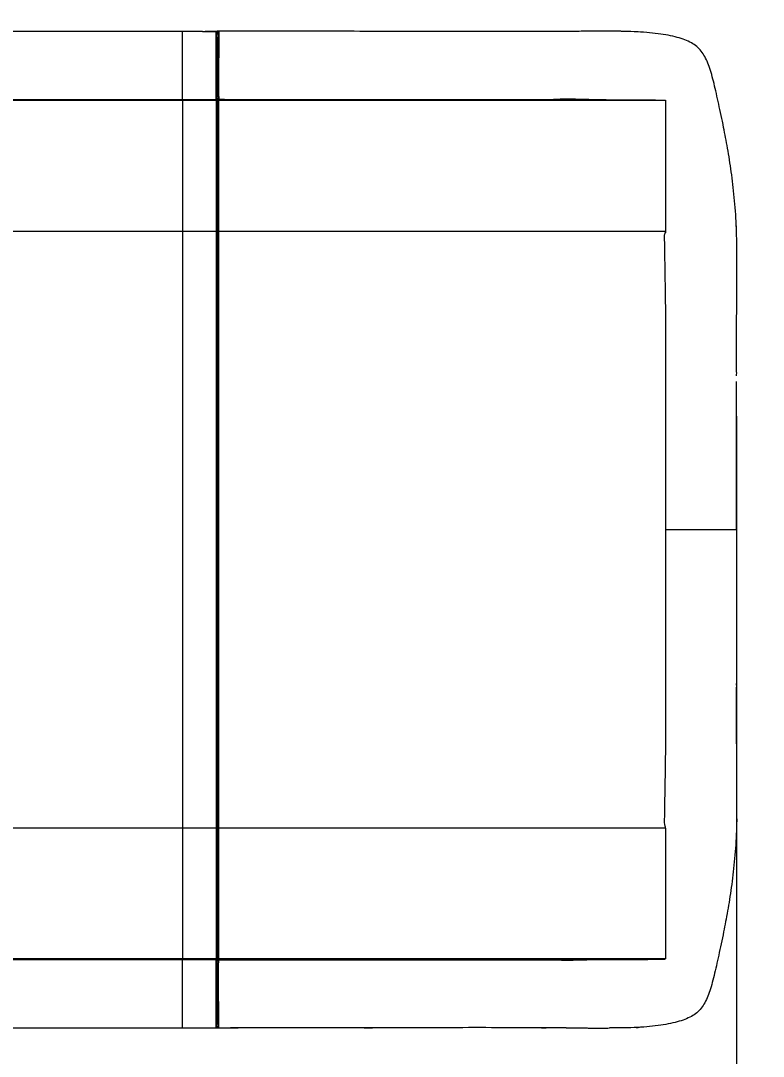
# Model space of a CAD drawing. Header units: millimetres. Extents: x -4932 to 5706, y -4240 to 3644.
# Drawn here: x 2216 to 2739, y 725 to 1453 of the extents above; entities that cross this region are included whole.
import ezdxf

# ---------------------------------------------------------------- set-up
doc = ezdxf.new("R2010")
doc.units = ezdxf.units.MM
for name, color, linetype in [('DIKOM_ОБЪЕКТ', 7, 'Continuous'), ('DIKOM_РАЗМЕР_ЗОНА', 7, 'Continuous'), ('DIKOM_РАЗМЕР_ОБЪЕКТА', 7, 'Continuous')]:
    doc.layers.add(name, color=color, linetype=linetype)
doc.styles.add('style1', font='arial.ttf', dxfattribs={"width": 0.8})
doc.dimstyles.new('1-50', dxfattribs={"dimtxt": 300, "dimasz": 200, "dimexe": 100, "dimexo": 0, "dimgap": 100, "dimtad": 1, "dimtxsty": 'style1', "dimcen": 200, "dimclrd": 7, "dimclre": 7, "dimclrt": 7, "dimadec": 1, "dimazin": 2, "dimtfac": 1, "dimtmove": 0, "dimatfit": 2, "dimfxl": 0, "dimlwd": 25, "dimlwe": 18, "dimarcsym": 0})

# ---------------------------------------------------------------- blocks, each defined once
blk = doc.blocks.new('*D9')
at = {"layer": 'Defpoints', "color": 0, "transparency": 16777216}
for p in [(2719.86, 1175.05), (-3422.65, 453.77), (2719.86, -2384.52)]:
    blk.add_point(p, dxfattribs=at)
at = {"layer": 'DIKOM_РАЗМЕР_ОБЪЕКТА', "color": 7, "lineweight": 18, "transparency": 16777216}
for p, q in [((2719.86, 1175.05), (2719.86, -2484.52)), ((-3422.65, 453.77), (-3422.65, -2484.52))]:
    blk.add_line(p, q, dxfattribs=at)
at = {"layer": 'DIKOM_РАЗМЕР_ОБЪЕКТА', "color": 7, "lineweight": 25, "transparency": 16777216}
blk.add_line((-3222.65, -2384.52), (2519.86, -2384.52), dxfattribs=at)
at = {"layer": 'DIKOM_РАЗМЕР_ОБЪЕКТА', "color": 7, "transparency": 16777216}
for points in [[(-3222.65, -2351.19), (-3222.65, -2417.86), (-3422.65, -2384.52)], [(2519.86, -2351.19), (2519.86, -2417.86), (2719.86, -2384.52)]]:
    blk.add_solid(points, dxfattribs=at)
at = {"layer": 'DIKOM_РАЗМЕР_ОБЪЕКТА', "color": 7, "transparency": 16777216, "insert": (-365.43, -2131.35), "char_height": 300, "attachment_point": 5, "style": 'style1'}
blk.add_mtext('6150', dxfattribs=at)
blk = doc.blocks.new('*D10')
at = {"layer": 'Defpoints', "color": 0, "transparency": 16777216}
for p in [(-491.65, 2144.27), (4080.56, 2144.27), (-2869.99, -1402.97)]:
    blk.add_point(p, dxfattribs=at)
at = {"layer": 'DIKOM_РАЗМЕР_ОБЪЕКТА', "color": 7, "lineweight": 18, "transparency": 16777216}
for p, q in [((-491.65, 2144.27), (4180.56, 2144.27)), ((-2869.99, -1402.97), (4180.56, -1402.97))]:
    blk.add_line(p, q, dxfattribs=at)
at = {"layer": 'DIKOM_РАЗМЕР_ОБЪЕКТА', "color": 7, "lineweight": 25, "transparency": 16777216}
blk.add_line((4080.56, -1202.97), (4080.56, 1944.27), dxfattribs=at)
at = {"layer": 'DIKOM_РАЗМЕР_ОБЪЕКТА', "color": 7, "transparency": 16777216}
for points in [[(4047.23, 1944.27), (4113.9, 1944.27), (4080.56, 2144.27)], [(4047.23, -1202.97), (4113.9, -1202.97), (4080.56, -1402.97)]]:
    blk.add_solid(points, dxfattribs=at)
at = {"layer": 'DIKOM_РАЗМЕР_ОБЪЕКТА', "color": 7, "transparency": 16777216, "insert": (3827.29, 1071.33), "char_height": 300, "attachment_point": 5, "rotation": 90, "style": 'style1'}
blk.add_mtext('3500', dxfattribs=at)
blk = doc.blocks.new('*D12')
at = {"layer": 'Defpoints', "color": 0, "transparency": 16777216}
for p in [(-491.65, 3644.27), (5605.61, 3644.27), (-3816.14, -3400.27)]:
    blk.add_point(p, dxfattribs=at)
at = {"layer": 'DIKOM_РАЗМЕР_ЗОНА', "color": 7, "lineweight": 18, "transparency": 16777216}
for p, q in [((-491.65, 3644.27), (5705.61, 3644.27)), ((-3816.14, -3400.27), (5705.61, -3400.27))]:
    blk.add_line(p, q, dxfattribs=at)
at = {"layer": 'DIKOM_РАЗМЕР_ЗОНА', "color": 7, "lineweight": 25, "transparency": 16777216}
blk.add_line((5605.61, -3200.27), (5605.61, 3444.27), dxfattribs=at)
at = {"layer": 'DIKOM_РАЗМЕР_ЗОНА', "color": 7, "transparency": 16777216}
for points in [[(5572.27, 3444.27), (5638.94, 3444.27), (5605.61, 3644.27)], [(5572.27, -3200.27), (5638.94, -3200.27), (5605.61, -3400.27)]]:
    blk.add_solid(points, dxfattribs=at)
at = {"layer": 'DIKOM_РАЗМЕР_ЗОНА', "color": 7, "transparency": 16777216, "insert": (5352.44, 785.21), "char_height": 300, "attachment_point": 5, "rotation": 90, "style": 'style1'}
blk.add_mtext('7000', dxfattribs=at)

msp = doc.modelspace()

# ---------------------------------------------------------------- linework, layer by layer
at = {"layer": 'DIKOM_ОБЪЕКТ', "color": 7, "linetype": 'Continuous', "lineweight": 15}
for p, q in [((2330, 1397.768), (2330, 1445.768)), ((2344, 1445.768), (2330, 1445.768)), ((2344, 1445.768), (2353.575, 1445.768)), ((2345.899, 1445.768), (2345.999, 1445.779)), ((2345.999, 1445.779), (2355.432, 1445.787)), ((2353.716, 1444.976), (2353.575, 1445.652)), ((2354.726, 1445.494), (2353.888, 1444.655)), ((2355.334, 1445.776), (2354.432, 1445.776)), ((2355.432, 1445.787), (2355.439, 1445.601)), ((2369.205, 1445.782), (2355.432, 1445.776)), ((2370, 1445.795), (2369.205, 1445.794)), ((2584.647, 1445.75), (2582.59, 1445.726)), ((2585.885, 1445.764), (2584.647, 1445.75)), ((2650.132, 1445.385), (2649.167, 1445.45)), ((2650.726, 1445.345), (2650.132, 1445.385)), ((2353.887, 1399.074), (2353.887, 1398.658)), ((2354.707, 1398.06), (2354.046, 1398.721)), ((2109.433, 1397.264), (2330, 1397.264)), ((2157.927, 1397.768), (2330, 1397.768)), ((2330, 1397.768), (2330, 1397.264)), ((2330, 1397.768), (2353.575, 1397.768)), ((2330, 1397.264), (2353.575, 1397.264)), ((2330, 1397.264), (2330, 1305.266)), ((2353.575, 1397.859), (2353.743, 1398.346)), ((2353.575, 1397.768), (2353.575, 1397.264)), ((2353.575, 1397.264), (2353.575, 1305.266)), ((2354.075, 1397.764), (2354.075, 1398.268)), ((2354.075, 1398.19), (2354.707, 1397.557)), ((2354.075, 1305.266), (2354.075, 1397.764)), ((2354.707, 1398.06), (2354.707, 1397.557)), ((2354.707, 1397.557), (2354.707, 1305.266)), ((2355.413, 1398.056), (2355.414, 1397.943)), ((2355.414, 1397.767), (2409.109, 1397.767)), ((2355.414, 1397.264), (2355.414, 1397.767)), ((2355.414, 1397.264), (2669.918, 1397.264)), ((2355.414, 1305.266), (2355.414, 1397.264)), ((2409.109, 1397.767), (2566.28, 1397.768)), ((2566.28, 1397.768), (2580.574, 1397.768)), ((2580.574, 1397.768), (2585.918, 1397.768)), ((2669.394, 1397.323), (2669.856, 1397.287)), ((2669.856, 1397.287), (2669.914, 1397.268)), ((2669.914, 1397.268), (2669.918, 1397.264)), ((2669.918, 1395.94), (2669.918, 1395.921)), ((2669.918, 1381.601), (2669.918, 1376.826)), ((2669.918, 1356.201), (2669.918, 1349.796)), ((2669.918, 1312.429), (2669.918, 1305.266)), ((2056.978, 1305.266), (2330, 1305.266)), ((2330, 1305.266), (2353.575, 1305.266)), ((2330, 1305.266), (2330, 885.269)), ((2353.575, 1305.266), (2353.575, 885.269)), ((2353.575, 1305.266), (2354.075, 1305.266)), ((2354.075, 885.269), (2354.075, 1305.266)), ((2354.075, 1305.266), (2354.707, 1305.266)), ((2355.414, 1305.266), (2354.707, 1305.266)), ((2354.707, 1305.266), (2354.707, 885.269)), ((2355.414, 1305.266), (2669.918, 1305.266)), ((2355.414, 885.269), (2355.414, 1305.266)), ((2669.918, 1305.266), (2669.918, 1304.777)), ((2669.918, 1304.777), (2669.918, 1304.167)), ((2719.813, 1306.621), (2719.712, 1308.951)), ((2719.914, 1304.293), (2719.813, 1306.621)), ((2669.918, 1239.978), (2669.918, 1095.268)), ((2669.918, 1095.268), (2669.918, 950.558)), ((2719.917, 1094.705), (2719.892, 1073.432)), ((2719.918, 1095.268), (2719.917, 1094.705)), ((2330, 885.269), (2056.978, 885.269)), ((2330, 885.269), (2330, 793.271)), ((2353.575, 885.269), (2330, 885.269)), ((2353.575, 885.269), (2353.575, 793.271)), ((2353.575, 885.269), (2354.075, 885.269)), ((2354.075, 792.771), (2354.075, 885.269)), ((2354.707, 885.269), (2354.075, 885.269)), ((2354.707, 885.269), (2354.707, 792.978)), ((2355.414, 885.269), (2354.707, 885.269)), ((2669.918, 885.269), (2355.414, 885.269)), ((2355.414, 793.271), (2355.414, 885.269)), ((2669.918, 885.758), (2669.918, 886.368)), ((2669.918, 885.269), (2669.918, 885.758)), ((2669.918, 885.269), (2669.918, 878.106)), ((2669.918, 840.739), (2669.918, 834.334)), ((2669.918, 813.709), (2669.918, 808.934)), ((2669.918, 794.614), (2669.918, 794.595)), ((2330, 793.271), (2109.433, 793.271)), ((2330, 792.768), (2157.927, 792.768)), ((2330, 793.271), (2330, 792.768)), ((2353.575, 793.271), (2330, 793.271)), ((2330, 744.768), (2330, 792.768)), ((2353.575, 792.768), (2330, 792.768)), ((2353.575, 793.271), (2353.575, 792.768)), ((2353.726, 792), (2353.575, 792.676)), ((2354.707, 792.978), (2353.739, 792.01)), ((2354.707, 792.475), (2353.79, 791.558)), ((2354.075, 792.268), (2354.075, 792.771)), ((2354.707, 792.978), (2354.707, 792.475)), ((2355.413, 792.48), (2355.414, 792.592)), ((2669.918, 793.271), (2355.414, 793.271)), ((2355.414, 792.768), (2355.414, 793.271)), ((2355.414, 792.768), (2409.109, 792.768)), ((2409.109, 792.768), (2566.28, 792.768)), ((2566.28, 792.768), (2580.574, 792.768)), ((2580.574, 792.768), (2585.918, 792.768)), ((2669.394, 793.212), (2669.856, 793.248)), ((2669.856, 793.248), (2669.914, 793.268)), ((2669.914, 793.268), (2669.918, 793.271)), ((2330, 744.768), (2344, 744.768)), ((2344, 744.768), (2353.575, 744.768)), ((2345.999, 744.756), (2345.934, 744.768)), ((2345.999, 744.756), (2355.432, 744.748)), ((2353.851, 745.917), (2354.726, 745.041)), ((2354.432, 744.759), (2355.304, 744.759)), ((2354.733, 745.224), (2354.726, 745.041)), ((2355.432, 744.759), (2369.205, 744.754)), ((2582.528, 744.809), (2584.733, 744.784)), ((2584.733, 744.784), (2585.885, 744.771)), ((2649.167, 745.085), (2649.88, 745.126))]:
    msp.add_line(p, q, dxfattribs=at)
for centre, radius, start, end in [((2353.574, 1397.765), 0.5, 270.033452, 359.966548), ((2355.414, 1398.264), 1, 224.990115, 270.011778), ((2533.751, 792.552), 180.176, 179.931493, 180.148557), ((2353.574, 792.771), 0.5, 0.032354, 89.960815), ((2355.414, 792.271), 1, 90.001012, 134.997094)]:
    msp.add_arc(centre, radius, start, end, dxfattribs=at)
for points, knots in [([(2330, 1445.768), (2323.954, 1445.768), (2311.822, 1445.768), (2293.639, 1445.768), (2275.497, 1445.768), (2257.495, 1445.768), (2239.731, 1445.768), (2222.31, 1445.768), (2205.324, 1445.768), (2188.881, 1445.768), (2173, 1445.768), (2162.94, 1445.768), (2157.927, 1445.768)], [0, 0, 0, 0, 0.098974, 0.1986082, 0.2987574, 0.3992724, 0.4999999, 0.60073, 0.7012454, 0.8013941, 0.9010273, 1, 1, 1, 1]), ([(2353.575, 1421.768), (2353.575, 1423.34), (2353.577, 1426.48), (2353.574, 1429.938), (2353.575, 1432.19), (2353.575, 1433.389), (2353.576, 1434.547), (2353.576, 1435.666), (2353.576, 1436.741), (2353.575, 1437.769), (2353.575, 1438.484), (2353.575, 1439.163), (2353.575, 1439.887), (2353.576, 1440.767), (2353.576, 1441.565), (2353.576, 1442.237), (2353.576, 1442.859), (2353.576, 1443.432), (2353.575, 1443.807), (2353.575, 1444.12), (2353.575, 1444.438), (2353.576, 1444.792), (2353.576, 1444.993), (2353.576, 1445.073)], [0, 0, 0, 0, 0.1476178, 0.2948563, 0.3373956, 0.379548, 0.4217008, 0.4638514, 0.5060059, 0.5481593, 0.590311, 0.5984808, 0.6389074, 0.6904333, 0.728929, 0.7668841, 0.8063224, 0.8457611, 0.8851999, 0.8928317, 0.9235481, 0.96969, 1, 1, 1, 1]), ([(2353.576, 1445.073), (2353.576, 1445.084), (2353.576, 1445.174), (2353.576, 1445.576), (2353.575, 1445.68), (2353.575, 1445.768)], [0, 0, 0, 0, 0.0215811, 0.1835791, 1, 1, 1, 1]), ([(2353.743, 1398.346), (2353.765, 1398.402), (2353.855, 1398.635), (2353.984, 1399.576), (2354.058, 1400.899), (2354.075, 1402.355), (2354.073, 1403.859), (2354.072, 1405.571), (2354.074, 1407.7), (2354.074, 1410.343), (2354.071, 1413.541), (2354.075, 1416.904), (2354.072, 1420.378), (2354.073, 1423.882), (2354.075, 1427.342), (2354.071, 1430.641), (2354.074, 1433.37), (2354.074, 1435.586), (2354.073, 1437.573), (2354.061, 1439.587), (2354.017, 1441.607), (2353.915, 1443.395), (2353.8, 1444.611), (2353.731, 1444.912), (2353.716, 1444.976)], [0, 0, 0, 0, 0.0163532, 0.067867, 0.1121725, 0.1496906, 0.1899567, 0.2280782, 0.2659388, 0.3212282, 0.3759997, 0.4307322, 0.4852184, 0.5401737, 0.5949195, 0.6495299, 0.702553, 0.7374811, 0.773728, 0.8219276, 0.8677223, 0.9214513, 0.9833463, 1, 1, 1, 1]), ([(2353.887, 1444.877), (2353.888, 1444.815), (2353.889, 1444.71), (2353.888, 1443.867), (2353.887, 1443.521)], [0, 0, 0, 0, 0.5884747, 1, 1, 1, 1]), ([(2354.726, 1445.494), (2354.732, 1445.411), (2354.744, 1445.246), (2354.75, 1443.851), (2354.749, 1441.661), (2354.74, 1438.698), (2354.726, 1435.077), (2354.71, 1430.951), (2354.695, 1426.462), (2354.683, 1421.798), (2354.676, 1417.139), (2354.675, 1412.662), (2354.678, 1408.538), (2354.686, 1404.914), (2354.694, 1401.942), (2354.703, 1399.739), (2354.706, 1398.327), (2354.707, 1398.149), (2354.707, 1398.06)], [0, 0, 0, 0, 0.0622863, 0.1249355, 0.187133, 0.2497599, 0.3121829, 0.3746532, 0.4373145, 0.5000927, 0.5625081, 0.6250196, 0.6875935, 0.7499168, 0.8125821, 0.8748928, 0.9375161, 1, 1, 1, 1]), ([(2355.432, 1445.787), (2355.363, 1445.783), (2355.258, 1445.776), (2355.123, 1445.739), (2355.026, 1445.702), (2354.933, 1445.655), (2354.83, 1445.589), (2354.765, 1445.529), (2354.726, 1445.494)], [0, 0, 0, 0, 0.2667063, 0.3995793, 0.5323461, 0.6652404, 0.79807, 1, 1, 1, 1]), ([(2355.444, 1445.713), (2355.379, 1445.709), (2355.247, 1445.703), (2355.057, 1445.644), (2354.88, 1445.554), (2354.782, 1445.467), (2354.733, 1445.424)], [0, 0, 0, 0, 0.2474824, 0.4997795, 0.7523391, 1, 1, 1, 1]), ([(2355.439, 1445.601), (2355.442, 1445.543), (2355.451, 1445.385), (2355.455, 1444.108), (2355.454, 1441.909), (2355.447, 1438.903), (2355.433, 1435.238), (2355.418, 1431.06), (2355.404, 1426.517), (2355.392, 1421.796), (2355.386, 1417.081), (2355.384, 1412.55), (2355.388, 1408.375), (2355.394, 1404.709), (2355.402, 1401.692), (2355.41, 1399.494), (2355.412, 1398.263), (2355.413, 1398.1), (2355.413, 1398.056)], [0, 0, 0, 0, 0.0386909, 0.1057187, 0.172256, 0.2392503, 0.3060191, 0.3728297, 0.4398355, 0.5069604, 0.573693, 0.6405314, 0.7074369, 0.7740821, 0.8410988, 0.9077392, 0.9747263, 1, 1, 1, 1]), ([(2598.668, 1445.675), (2597.71, 1445.673), (2594.139, 1445.668), (2587.802, 1445.768), (2579.708, 1445.72), (2571.627, 1445.67), (2544.75, 1445.547), (2499.053, 1445.636), (2434.531, 1445.846), (2391.51, 1445.812), (2370, 1445.795)], [0, 0, 0, 0, 0.0129025, 0.0481095, 0.0836446, 0.1188734, 0.1541016, 0.4359843, 0.7179929, 1, 1, 1, 1]), ([(2463.642, 1445.734), (2462.835, 1445.74), (2460.871, 1445.754), (2458.912, 1445.763), (2457.759, 1445.768)], [0, 0, 0, 0, 0.4111343, 1, 1, 1, 1]), ([(2638.954, 1445.753), (2638.621, 1445.769), (2637.606, 1445.818), (2635.454, 1445.877), (2632.449, 1445.905), (2628.895, 1445.909), (2624.938, 1445.894), (2620.293, 1445.862), (2615.02, 1445.817), (2609.146, 1445.764), (2603.717, 1445.719), (2600.219, 1445.67), (2598.709, 1445.666), (2598.668, 1445.666)], [0, 0, 0, 0, 0.039991, 0.1216835, 0.2101436, 0.3056804, 0.4070115, 0.5079591, 0.6408475, 0.771871, 0.9011902, 0.9972743, 1, 1, 1, 1]), ([(2719.963, 1298.786), (2719.961, 1299.095), (2719.94, 1302.693), (2719.758, 1309.566), (2719.126, 1319.376), (2718.311, 1328.952), (2717.309, 1338.193), (2716.163, 1347.06), (2714.902, 1355.517), (2713.564, 1363.529), (2712.182, 1371.088), (2710.657, 1378.845), (2709.007, 1386.726), (2707.276, 1394.669), (2705.631, 1402.138), (2704.031, 1409.092), (2702.393, 1415.42), (2700.638, 1421.066), (2698.679, 1425.964), (2696.383, 1430.16), (2693.589, 1433.678), (2690.169, 1436.562), (2686.025, 1438.855), (2681.015, 1440.737), (2675.145, 1442.319), (2668.432, 1443.616), (2660.87, 1444.626), (2652.402, 1445.323), (2645.068, 1445.666), (2640.325, 1445.718), (2638.955, 1445.732)], [0, 0, 0, 0, 0.0030719, 0.0358712, 0.0685211, 0.1009688, 0.1330492, 0.1651715, 0.1975638, 0.2297245, 0.2617188, 0.2937161, 0.3338878, 0.3741461, 0.4144213, 0.4546414, 0.4947209, 0.534838, 0.5752011, 0.6159999, 0.6570295, 0.6980523, 0.7392229, 0.7803747, 0.821368, 0.8622268, 0.9026485, 0.9429458, 0.9835236, 1, 1, 1, 1]), ([(2353.575, 1397.768), (2353.575, 1397.857), (2353.575, 1398.035), (2353.575, 1399.095), (2353.575, 1399.977), (2353.575, 1400.391), (2353.575, 1400.837), (2353.576, 1401.315), (2353.576, 1401.704), (2353.576, 1402.115), (2353.576, 1402.645), (2353.575, 1403.391), (2353.575, 1404.155), (2353.575, 1404.83), (2353.575, 1405.485), (2353.575, 1406.192), (2353.575, 1406.923), (2353.576, 1407.676), (2353.576, 1408.268), (2353.576, 1408.879), (2353.576, 1409.649), (2353.575, 1410.695), (2353.575, 1411.73), (2353.575, 1412.622), (2353.575, 1413.468), (2353.575, 1414.359), (2353.575, 1415.261), (2353.576, 1416.174), (2353.576, 1416.876), (2353.576, 1417.535), (2353.576, 1418.305), (2353.575, 1419.444), (2353.575, 1420.651), (2353.575, 1421.438), (2353.575, 1421.768)], [0, 0, 0, 0, 0.125188, 0.2503747, 0.2754286, 0.3004834, 0.3255369, 0.3505913, 0.3756467, 0.38279, 0.4088406, 0.4480023, 0.4780069, 0.5002335, 0.5252942, 0.5503563, 0.5754182, 0.6004797, 0.625542, 0.6327282, 0.658727, 0.6977718, 0.7278522, 0.7501755, 0.7751887, 0.8002008, 0.8252137, 0.8502261, 0.8752405, 0.8824345, 0.9036507, 0.9373775, 0.9737746, 1, 1, 1, 1]), ([(2353.575, 1397.768), (2353.633, 1397.774), (2353.748, 1397.785), (2353.898, 1397.875), (2354.006, 1397.999), (2354.068, 1398.146), (2354.081, 1398.298), (2354.05, 1398.441), (2353.985, 1398.566), (2353.919, 1398.628), (2353.887, 1398.658)], [0, 0, 0, 0, 0.1424401, 0.2799934, 0.412483, 0.5400359, 0.6624858, 0.7800432, 0.8925045, 1, 1, 1, 1]), ([(2354.707, 1398.06), (2354.768, 1398.004), (2354.843, 1397.933), (2354.936, 1397.893), (2354.954, 1397.885)], [0, 0, 0, 0, 0.803699, 1, 1, 1, 1]), ([(2354.954, 1397.885), (2355, 1397.861), (2355.143, 1397.788), (2355.304, 1397.776), (2355.414, 1397.767)], [0, 0, 0, 0, 0.3187762, 1, 1, 1, 1]), ([(2354.958, 1397.894), (2355.014, 1397.864), (2355.16, 1397.786), (2355.32, 1397.823), (2355.418, 1397.847)], [0, 0, 0, 0, 0.3834928, 1, 1, 1, 1]), ([(2355.413, 1397.975), (2366.266, 1397.899), (2384.165, 1397.773), (2402.063, 1397.78), (2409.109, 1397.783)], [0, 0, 0, 0, 0.6063382, 1, 1, 1, 1]), ([(2585.918, 1397.768), (2589.03, 1397.767), (2595.315, 1397.766), (2604.692, 1397.756), (2613.968, 1397.74), (2622.856, 1397.717), (2628.67, 1397.7), (2631.298, 1397.688), (2631.307, 1397.688)], [0, 0, 0, 0, 0.1946857, 0.3931897, 0.5943285, 0.7968096, 0.9992903, 1, 1, 1, 1]), ([(2585.941, 1397.783), (2586.425, 1397.784), (2587.936, 1397.786), (2590.891, 1397.964), (2594.038, 1398.136), (2596.705, 1398.246), (2599.104, 1398.285), (2602.072, 1398.271), (2605.711, 1398.214), (2609.965, 1398.117), (2614.748, 1397.993), (2619.957, 1397.86), (2625.383, 1397.744), (2629.258, 1397.696), (2631.116, 1397.689), (2631.307, 1397.688)], [0, 0, 0, 0, 0.0364541, 0.1138786, 0.1890028, 0.226435, 0.270565, 0.3293592, 0.4030379, 0.4914805, 0.5943415, 0.7110954, 0.8410891, 0.9836394, 1, 1, 1, 1]), ([(2631.307, 1397.688), (2633.942, 1397.677), (2639.189, 1397.656), (2646.208, 1397.618), (2650.231, 1397.589), (2652.222, 1397.574)], [0, 0, 0, 0, 0.3376362, 0.6720366, 1, 1, 1, 1]), ([(2652.222, 1397.574), (2653.665, 1397.563), (2656.55, 1397.54), (2660.251, 1397.502), (2662.263, 1397.476), (2663.269, 1397.463)], [0, 0, 0, 0, 0.3332879, 0.6667171, 1, 1, 1, 1]), ([(2663.269, 1397.463), (2664.248, 1397.448), (2666.207, 1397.418), (2668.262, 1397.371), (2669.017, 1397.339), (2669.394, 1397.323)], [0, 0, 0, 0, 0.3332577, 0.666712, 1, 1, 1, 1]), ([(2669.918, 1395.921), (2669.917, 1395.774), (2669.915, 1395.364), (2669.917, 1394.826), (2669.918, 1394.482)], [0, 0, 0, 0, 0.3592635, 1, 1, 1, 1]), ([(2669.918, 1397.264), (2669.918, 1397.197), (2669.918, 1397.064), (2669.918, 1396.314), (2669.918, 1395.94)], [0, 0, 0, 0, 0.4999996, 1, 1, 1, 1]), ([(2669.918, 1394.482), (2669.918, 1393.924), (2669.92, 1392.93), (2669.92, 1390.816), (2669.918, 1388.356), (2669.918, 1385.204), (2669.918, 1382.847), (2669.918, 1381.601)], [0, 0, 0, 0, 0.2000245, 0.3562773, 0.5882536, 0.7823104, 1, 1, 1, 1]), ([(2669.918, 1376.826), (2669.918, 1374.797), (2669.918, 1370.739), (2669.918, 1363.817), (2669.918, 1358.74), (2669.918, 1356.201)], [0, 0, 0, 0, 0.333333, 0.6666661, 1, 1, 1, 1]), ([(2669.918, 1349.796), (2669.918, 1347.274), (2669.918, 1342.229), (2669.918, 1334.255), (2669.918, 1328.758), (2669.918, 1326.01)], [0, 0, 0, 0, 0.3333316, 0.6666671, 1, 1, 1, 1]), ([(2669.918, 1326.01), (2669.918, 1323.766), (2669.918, 1319.278), (2669.918, 1314.712), (2669.918, 1312.429)], [0, 0, 0, 0, 0.4999978, 1, 1, 1, 1]), ([(2669.918, 1304.167), (2669.832, 1304.155), (2669.703, 1304.139), (2669.561, 1304.037), (2669.414, 1303.827), (2669.017, 1302.89), (2668.947, 1301.071), (2669.023, 1298.652), (2669.075, 1296.223), (2669.113, 1294.12), (2669.139, 1292.532), (2669.161, 1291.107), (2669.186, 1289.508), (2669.213, 1287.714), (2669.248, 1285.411), (2669.292, 1282.627), (2669.346, 1279.193), (2669.401, 1275.729), (2669.522, 1268.262), (2669.704, 1256.342), (2669.845, 1245.586), (2669.918, 1239.978)], [0, 0, 0, 0, 0.0039497, 0.0059243, 0.0078993, 0.0157823, 0.0528228, 0.0905918, 0.128915, 0.1655944, 0.1883987, 0.2027564, 0.2318413, 0.262707, 0.2861796, 0.3389201, 0.3921319, 0.4458149, 0.499971, 0.7392833, 1, 1, 1, 1]), ([(2719.929, 1203.541), (2719.933, 1204.124), (2719.942, 1205.474), (2719.915, 1208.172), (2719.858, 1211.75), (2719.798, 1216.162), (2719.76, 1221.489), (2719.771, 1227.676), (2719.828, 1234.249), (2719.878, 1240.367), (2719.927, 1245.653), (2719.976, 1250.356), (2720.026, 1254.308), (2720.071, 1257.176), (2720.116, 1259.064), (2720.132, 1260.94), (2720.146, 1263.592), (2720.152, 1267.132), (2720.148, 1271.585), (2720.131, 1276.9), (2720.101, 1282.518), (2720.069, 1287.334), (2720.041, 1290.961), (2720.02, 1293.493), (2720.002, 1295.648), (2719.986, 1297.368), (2719.971, 1298.336), (2719.964, 1298.786)], [0, 0, 0, 0, 0.0225066, 0.0520577, 0.0945577, 0.1411968, 0.1925316, 0.2608493, 0.3322146, 0.3952432, 0.4495851, 0.4953294, 0.5404824, 0.5724224, 0.5847272, 0.6035913, 0.6311285, 0.6676074, 0.7133942, 0.7690462, 0.831963, 0.8869847, 0.9179305, 0.9440283, 0.9655336, 0.9839559, 1, 1, 1, 1]), ([(2719.918, 1095.268), (2719.895, 1111.49), (2719.851, 1143.934), (2719.848, 1178.672), (2719.914, 1197.186), (2719.922, 1199.479)], [0, 0, 0, 0, 0.4670183, 0.9339732, 1, 1, 1, 1]), ([(2669.918, 1095.268), (2672.373, 1095.268), (2677.289, 1095.268), (2684.508, 1095.268), (2691.42, 1095.268), (2697.868, 1095.268), (2703.709, 1095.268), (2708.715, 1095.268), (2712.826, 1095.268), (2716.025, 1095.268), (2718.308, 1095.268), (2719.718, 1095.268), (2719.851, 1095.268), (2719.918, 1095.268)], [0, 0, 0, 0, 0.0930838, 0.1863347, 0.2797158, 0.3731864, 0.4667108, 0.5602453, 0.6484205, 0.7365397, 0.8245693, 0.9124764, 1, 1, 1, 1]), ([(2719.587, 1095.268), (2719.74, 1095.73), (2719.924, 1096.287), (2719.916, 1096.895), (2719.914, 1096.998)], [0, 0, 0, 0, 0.8315153, 1, 1, 1, 1]), ([(2719.892, 1073.432), (2719.88, 1064.488), (2719.847, 1039.323), (2719.848, 1011.839), (2719.914, 993.3), (2719.923, 990.981)], [0, 0, 0, 0, 0.3254447, 0.915642, 1, 1, 1, 1]), ([(2719.964, 891.749), (2719.971, 892.199), (2719.986, 893.167), (2720.004, 895.059), (2720.025, 897.665), (2720.052, 900.968), (2720.083, 905.27), (2720.115, 910.388), (2720.141, 916.068), (2720.152, 921.372), (2720.15, 925.85), (2720.135, 929.076), (2720.119, 931.249), (2720.087, 932.691), (2720.06, 934.107), (2720.033, 935.815), (2720.005, 937.872), (2719.973, 940.573), (2719.936, 943.998), (2719.896, 948.226), (2719.853, 953.042), (2719.81, 958.403), (2719.766, 963.99), (2719.763, 969.427), (2719.798, 974.374), (2719.858, 978.785), (2719.915, 982.363), (2719.942, 985.061), (2719.933, 986.411), (2719.929, 986.994)], [0, 0, 0, 0, 0.0160446, 0.0344651, 0.0615122, 0.0956707, 0.1369947, 0.194363, 0.2538901, 0.3125138, 0.3585235, 0.3925754, 0.4132303, 0.4262133, 0.4406442, 0.458497, 0.4798327, 0.5046794, 0.5422036, 0.5856905, 0.6351816, 0.6907624, 0.7510654, 0.8074752, 0.8588081, 0.9054456, 0.9479441, 0.9774942, 1, 1, 1, 1]), ([(2669.918, 950.558), (2669.771, 939.802), (2669.55, 923.668), (2669.27, 906.591), (2669.17, 900.002), (2669.15, 898.706), (2669.122, 896.961), (2669.071, 894.137), (2669.004, 890.738), (2668.928, 888.37), (2669.201, 887.217), (2669.414, 886.708), (2669.561, 886.498), (2669.703, 886.396), (2669.832, 886.38), (2669.918, 886.368)], [0, 0, 0, 0, 0.4999439, 0.7499169, 0.7937863, 0.8062539, 0.8101217, 0.8749042, 0.9373981, 0.9685939, 0.9842186, 0.992102, 0.9940767, 0.996051, 1, 1, 1, 1]), ([(2719.963, 891.749), (2719.961, 891.441), (2719.94, 887.842), (2719.758, 880.969), (2719.126, 871.159), (2718.311, 861.583), (2717.309, 852.342), (2716.163, 843.475), (2714.902, 835.018), (2713.564, 827.006), (2712.182, 819.448), (2710.657, 811.69), (2709.007, 803.809), (2707.276, 795.866), (2705.631, 788.397), (2704.031, 781.443), (2702.393, 775.115), (2700.638, 769.469), (2698.679, 764.571), (2696.383, 760.375), (2693.589, 756.858), (2690.169, 753.973), (2686.025, 751.68), (2681.015, 749.798), (2675.145, 748.216), (2668.434, 746.919), (2660.861, 745.911), (2652.437, 745.202), (2643.124, 744.821), (2635.736, 744.709), (2631.288, 744.722), (2630.418, 744.724)], [0, 0, 0, 0, 0.0029716, 0.0346959, 0.0662756, 0.0976598, 0.1286887, 0.159758, 0.1910887, 0.2221953, 0.2531408, 0.2840894, 0.3229443, 0.3618832, 0.4008383, 0.4397401, 0.478506, 0.5173084, 0.5563484, 0.5958099, 0.6354947, 0.675173, 0.7149941, 0.7547972, 0.7944468, 0.8339664, 0.8730632, 0.9120398, 0.9512875, 0.9904705, 1, 1, 1, 1]), ([(2669.918, 878.106), (2669.918, 875.823), (2669.918, 871.257), (2669.918, 866.769), (2669.918, 864.525)], [0, 0, 0, 0, 0.5000022, 1, 1, 1, 1]), ([(2669.918, 864.525), (2669.918, 861.777), (2669.918, 856.28), (2669.918, 848.306), (2669.918, 843.261), (2669.918, 840.739)], [0, 0, 0, 0, 0.3333329, 0.6666684, 1, 1, 1, 1]), ([(2669.918, 834.334), (2669.918, 831.795), (2669.918, 826.718), (2669.918, 819.796), (2669.918, 815.738), (2669.918, 813.709)], [0, 0, 0, 0, 0.3333339, 0.666667, 1, 1, 1, 1]), ([(2669.918, 808.934), (2669.918, 808.022), (2669.918, 806.267), (2669.918, 804.005), (2669.919, 801.963), (2669.92, 800.166), (2669.92, 798.579), (2669.92, 797.198), (2669.919, 796.444), (2669.918, 796.053)], [0, 0, 0, 0, 0.1579054, 0.3037522, 0.4375377, 0.5878239, 0.7241302, 0.8571264, 1, 1, 1, 1]), ([(2669.918, 796.053), (2669.917, 795.709), (2669.915, 795.171), (2669.917, 794.761), (2669.918, 794.614)], [0, 0, 0, 0, 0.6407349, 1, 1, 1, 1]), ([(2669.918, 794.595), (2669.918, 794.221), (2669.918, 793.471), (2669.918, 793.338), (2669.918, 793.271)], [0, 0, 0, 0, 0.5000004, 1, 1, 1, 1]), ([(2353.576, 744.931), (2353.576, 744.948), (2353.576, 745.014), (2353.576, 745.348), (2353.575, 745.91), (2353.575, 746.764), (2353.576, 747.963), (2353.576, 749.6), (2353.574, 751.28), (2353.575, 752.818), (2353.576, 754.086), (2353.577, 755.651), (2353.575, 757.526), (2353.575, 759.363), (2353.575, 760.908), (2353.576, 762.112), (2353.576, 763.419), (2353.576, 764.743), (2353.576, 766.079), (2353.575, 767.424), (2353.575, 768.42), (2353.575, 769.397), (2353.575, 770.491), (2353.576, 771.877), (2353.577, 773.207), (2353.576, 774.383), (2353.576, 775.571), (2353.575, 776.772), (2353.575, 777.644), (2353.574, 778.513), (2353.575, 779.506), (2353.576, 780.735), (2353.577, 781.885), (2353.576, 782.877), (2353.576, 783.856), (2353.575, 784.818), (2353.575, 785.497), (2353.574, 786.343), (2353.576, 787.292), (2353.576, 788.42), (2353.576, 789.381), (2353.576, 790.213), (2353.574, 791.07), (2353.575, 791.688), (2353.575, 791.995), (2353.575, 792.085)], [0, 0, 0, 0, 0.0100815, 0.0410069, 0.074518, 0.1069273, 0.148505, 0.1941595, 0.2388602, 0.2630939, 0.2891576, 0.3124219, 0.3491964, 0.3866319, 0.4028736, 0.4229897, 0.4431056, 0.4632215, 0.4833369, 0.5034528, 0.5235686, 0.5278581, 0.5471607, 0.5725126, 0.5900878, 0.6074363, 0.6262504, 0.6450649, 0.6638797, 0.6679845, 0.6872434, 0.7127381, 0.7303325, 0.7477087, 0.7665608, 0.7854128, 0.8042647, 0.8083641, 0.8392138, 0.867679, 0.8918222, 0.9182057, 0.944589, 0.9838276, 1, 1, 1, 1]), ([(2353.575, 792.768), (2353.626, 792.763), (2353.729, 792.754), (2353.868, 792.681), (2353.981, 792.573), (2354.051, 792.436), (2354.081, 792.328), (2354.073, 792.273), (2354.073, 792.268)], [0, 0, 0, 0, 0.1963273, 0.3926839, 0.5889965, 0.7853615, 0.981645, 1, 1, 1, 1]), ([(2353.575, 744.884), (2353.656, 745.076), (2353.806, 745.437), (2353.983, 746.692), (2354.058, 748.093), (2354.075, 749.592), (2354.072, 751.137), (2354.072, 752.881), (2354.075, 755.041), (2354.073, 757.711), (2354.072, 760.938), (2354.075, 764.324), (2354.072, 767.814), (2354.073, 771.314), (2354.074, 774.755), (2354.071, 778.03), (2354.074, 780.734), (2354.074, 782.924), (2354.073, 784.879), (2354.061, 786.848), (2354.016, 788.815), (2353.916, 790.536), (2353.802, 791.684), (2353.737, 791.954), (2353.726, 792)], [0, 0, 0, 0, 0.057418, 0.1079114, 0.1509648, 0.1872926, 0.2262575, 0.262885, 0.2991783, 0.3525508, 0.4050427, 0.4579415, 0.5106346, 0.5634371, 0.6158189, 0.6683918, 0.719514, 0.7529807, 0.7879476, 0.8341563, 0.8776323, 0.9290391, 0.9878466, 1, 1, 1, 1]), ([(2354.707, 792.475), (2354.707, 792.386), (2354.706, 792.209), (2354.703, 790.797), (2354.694, 788.596), (2354.686, 785.626), (2354.678, 782.004), (2354.675, 777.882), (2354.676, 773.406), (2354.683, 768.748), (2354.695, 764.092), (2354.71, 759.605), (2354.726, 755.481), (2354.74, 751.858), (2354.748, 748.884), (2354.75, 746.708), (2354.745, 745.44), (2354.736, 745.282), (2354.733, 745.224)], [0, 0, 0, 0, 0.0641212, 0.1283858, 0.1923307, 0.2566375, 0.3205938, 0.3848087, 0.448957, 0.5130097, 0.5774591, 0.6414767, 0.7057774, 0.7697167, 0.8340126, 0.8980909, 0.9622186, 1, 1, 1, 1]), ([(2354.954, 792.65), (2354.936, 792.642), (2354.843, 792.602), (2354.768, 792.531), (2354.707, 792.475)], [0, 0, 0, 0, 0.1962113, 1, 1, 1, 1]), ([(2355.414, 792.768), (2355.304, 792.759), (2355.143, 792.747), (2355, 792.674), (2354.954, 792.65)], [0, 0, 0, 0, 0.6811817, 1, 1, 1, 1]), ([(2355.418, 792.689), (2355.32, 792.712), (2355.16, 792.749), (2355.014, 792.671), (2354.958, 792.642)], [0, 0, 0, 0, 0.6165117, 1, 1, 1, 1]), ([(2355.432, 744.748), (2355.438, 744.833), (2355.449, 745.002), (2355.455, 746.422), (2355.454, 748.644), (2355.447, 751.652), (2355.433, 755.322), (2355.418, 759.496), (2355.403, 764.038), (2355.392, 768.75), (2355.385, 773.464), (2355.384, 777.994), (2355.388, 782.166), (2355.394, 785.83), (2355.402, 788.846), (2355.41, 791.043), (2355.412, 792.273), (2355.413, 792.435), (2355.413, 792.48)], [0, 0, 0, 0, 0.0652016, 0.1302225, 0.1951836, 0.2603644, 0.325176, 0.3903458, 0.4552197, 0.5205262, 0.5854259, 0.6504249, 0.7154932, 0.7803053, 0.8454793, 0.9102891, 0.975434, 1, 1, 1, 1]), ([(2409.109, 792.752), (2402.063, 792.755), (2384.165, 792.762), (2366.266, 792.636), (2355.413, 792.56)], [0, 0, 0, 0, 0.3936618, 1, 1, 1, 1]), ([(2631.307, 792.847), (2631.116, 792.846), (2629.258, 792.839), (2625.383, 792.791), (2619.957, 792.675), (2614.748, 792.542), (2609.965, 792.418), (2605.711, 792.321), (2602.072, 792.264), (2599.104, 792.25), (2596.705, 792.289), (2594.038, 792.399), (2590.891, 792.571), (2587.923, 792.749), (2586.401, 792.751), (2585.905, 792.752)], [0, 0, 0, 0, 0.016346, 0.158769, 0.2886466, 0.4052963, 0.5080654, 0.5964291, 0.6700421, 0.7287837, 0.7728744, 0.8102731, 0.8853303, 0.9626856, 1, 1, 1, 1]), ([(2585.918, 792.768), (2589.03, 792.768), (2595.315, 792.769), (2604.692, 792.779), (2613.968, 792.795), (2622.856, 792.818), (2628.67, 792.835), (2631.298, 792.847), (2631.307, 792.847)], [0, 0, 0, 0, 0.1946857, 0.3931897, 0.5943285, 0.7968096, 0.9992903, 1, 1, 1, 1]), ([(2631.307, 792.847), (2633.942, 792.858), (2639.189, 792.879), (2646.208, 792.918), (2650.231, 792.946), (2652.222, 792.961)], [0, 0, 0, 0, 0.3376362, 0.6720366, 1, 1, 1, 1]), ([(2652.222, 792.961), (2653.665, 792.972), (2656.55, 792.995), (2660.251, 793.033), (2662.263, 793.059), (2663.269, 793.073)], [0, 0, 0, 0, 0.3332977, 0.6667269, 1, 1, 1, 1]), ([(2663.269, 793.073), (2664.248, 793.088), (2666.207, 793.117), (2668.262, 793.164), (2669.017, 793.196), (2669.394, 793.212)], [0, 0, 0, 0, 0.3332686, 0.6667217, 1, 1, 1, 1]), ([(2157.927, 744.768), (2162.94, 744.768), (2173, 744.768), (2188.881, 744.768), (2205.325, 744.768), (2222.31, 744.768), (2239.731, 744.768), (2257.495, 744.768), (2275.498, 744.768), (2293.639, 744.768), (2311.822, 744.768), (2323.954, 744.768), (2330, 744.768)], [0, 0, 0, 0, 0.0989736, 0.1986083, 0.2987574, 0.3992721, 0.5000001, 0.6007296, 0.7012453, 0.8013944, 0.9010273, 1, 1, 1, 1]), ([(2353.575, 744.768), (2353.575, 744.769), (2353.575, 744.774), (2353.575, 744.866), (2353.576, 744.931)], [0, 0, 0, 0, 0.2822214, 1, 1, 1, 1]), ([(2354.726, 745.041), (2354.751, 745.018), (2354.802, 744.97), (2354.887, 744.909), (2354.977, 744.857), (2355.072, 744.814), (2355.171, 744.782), (2355.291, 744.755), (2355.379, 744.751), (2355.432, 744.748)], [0, 0, 0, 0, 0.1327777, 0.2655371, 0.3983616, 0.5310923, 0.6638736, 0.7966961, 1, 1, 1, 1]), ([(2354.733, 745.113), (2354.782, 745.07), (2354.88, 744.983), (2355.057, 744.892), (2355.247, 744.833), (2355.379, 744.827), (2355.444, 744.824)], [0, 0, 0, 0, 0.247584, 0.5000915, 0.7525363, 1, 1, 1, 1]), ([(2370, 744.74), (2369.191, 744.741), (2367.571, 744.743), (2365.475, 744.748), (2364.291, 744.754), (2363.826, 744.756)], [0, 0, 0, 0, 0.3774508, 0.7555934, 1, 1, 1, 1]), ([(2599.904, 744.86), (2598.535, 744.863), (2594.555, 744.871), (2587.803, 744.768), (2579.708, 744.815), (2571.627, 744.865), (2544.75, 744.988), (2499.053, 744.899), (2434.531, 744.689), (2391.51, 744.723), (2370, 744.74)], [0, 0, 0, 0, 0.0183416, 0.0533546, 0.0886939, 0.1237286, 0.1587627, 0.4390921, 0.7195468, 1, 1, 1, 1]), ([(2457.759, 744.768), (2459.271, 744.775), (2461.259, 744.784), (2463.251, 744.798), (2463.729, 744.801)], [0, 0, 0, 0, 0.7605118, 1, 1, 1, 1]), ([(2599.904, 744.868), (2600.914, 744.859), (2603.509, 744.834), (2607.513, 744.785), (2611.737, 744.745), (2615.682, 744.704), (2619.635, 744.665), (2623.842, 744.646), (2627.505, 744.666), (2629.648, 744.708), (2630.418, 744.723)], [0, 0, 0, 0, 0.0896603, 0.2304171, 0.3567512, 0.4715376, 0.5990168, 0.7446226, 0.9082658, 1, 1, 1, 1]), ([(2649.88, 745.126), (2650.347, 745.151), (2650.895, 745.18), (2651.456, 745.219), (2651.538, 745.225)], [0, 0, 0, 0, 0.8544604, 1, 1, 1, 1])]:
    msp.add_open_spline(points, degree=3, knots=knots, dxfattribs=at)

# ---------------------------------------------------------------- dimensions: what is measured, and where the dimension line sits
at = {"layer": 'DIKOM_РАЗМЕР_ЗОНА'}
dim = msp.add_linear_dim(base=(5605.608, 3644.268), p1=(-3816.137, -3400.272), p2=(-491.648, 3644.268), angle=90, text='7000', dimstyle='1-50', dxfattribs=at)
dim.commit()
dim.dimension.update_dxf_attribs({"geometry": '*D12', "text_midpoint": (5605.608, 785.211), "dimtype": 160})
at = {"layer": 'DIKOM_РАЗМЕР_ОБЪЕКТА'}
dim = msp.add_linear_dim(base=(4080.564, 2144.268), p1=(-2869.987, -1402.969), p2=(-491.648, 2144.268), angle=90, text='3500', dimstyle='1-50', dxfattribs=at)
dim.commit()
dim.dimension.update_dxf_attribs({"geometry": '*D10', "text_midpoint": (4080.564, 1071.329), "dimtype": 160})
dim = msp.add_linear_dim(base=(2719.862, -2384.525), p1=(-3422.648, 453.768), p2=(2719.862, 1175.054), text='6150', dimstyle='1-50', dxfattribs=at)
dim.commit()
dim.dimension.update_dxf_attribs({"geometry": '*D9', "text_midpoint": (-365.432, -2384.525), "dimtype": 160})

doc.saveas('drawing.dxf')
